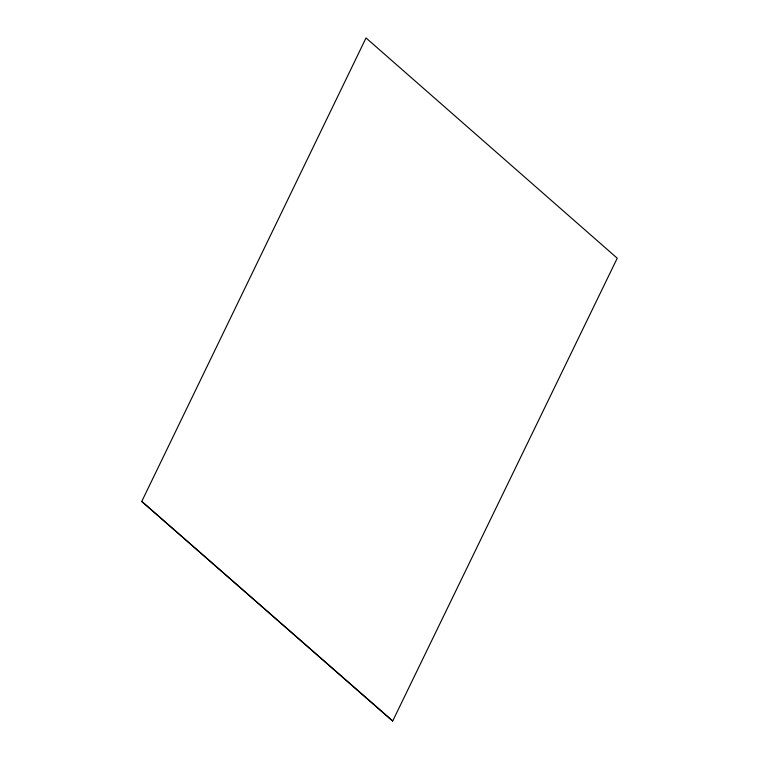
<?xml version="1.0" encoding="UTF-8"?>
<svg xmlns="http://www.w3.org/2000/svg" width="759" height="759" viewBox="0 0 759 759"><rect width="100%" height="100%" fill="white"/><g stroke="black" fill="none" stroke-linecap="round" stroke-linejoin="round"><path stroke-width="1.14" d="M141.762 501.433L366.028 37.95L617.238 258.212L392.678 721.05L141.762 501.433L392.716 721.012"/></g></svg>
